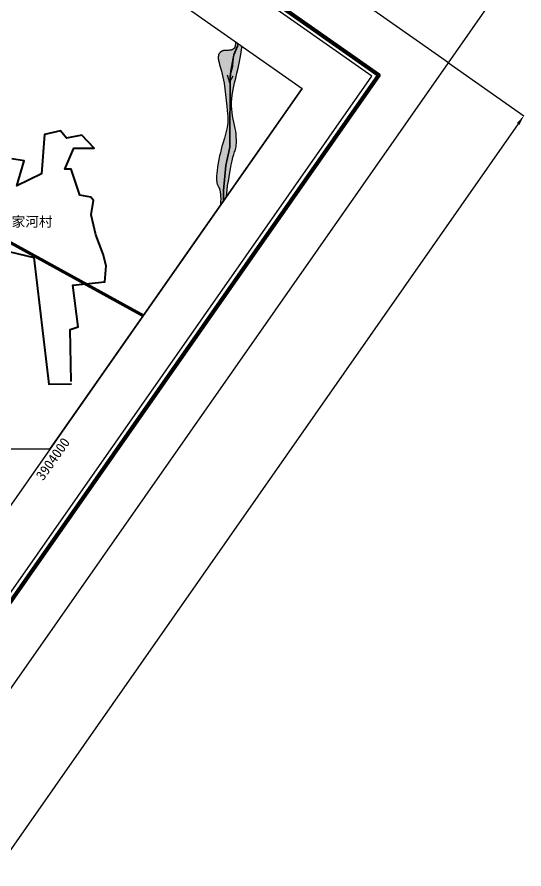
# Model space of a CAD drawing. Header units: inches. Extents: x 36473197 to 36486087, y 3899343 to 3911260.
# Drawn here: x 36485073 to 36486087, y 3903161 to 3904864 of the extents above; entities that cross this region are included whole.
import ezdxf

# ---------------------------------------------------------------- set-up
doc = ezdxf.new("R2010")
doc.units = ezdxf.units.IN
doc.header["$MEASUREMENT"] = 0
doc.layers.get('Defpoints').update_dxf_attribs({"lineweight": 0})
for name, color, linetype, lineweight in [('四盘区辅运巷', 7, 'Continuous', 0), ('居民地', 7, 'Continuous', 0), ('水系', 7, 'Continuous', 0), ('省界', 7, 'Continuous', 0), ('矿区拐点', 7, 'Continuous', 0), ('经纬网', 7, 'Continuous', 0), ('采掘图', 7, 'Continuous', 0)]:
    doc.layers.add(name, color=color, linetype=linetype, lineweight=lineweight)
doc.styles.add('仿宋', font='simfang.ttf')
doc.styles.add('宋体', font='SIMSUN.TTC')
doc.styles.add('黑体', font='simhei.ttf')
doc.linetypes.add('井田边界', pattern='A,0.02,-0.002,0.0025,[15,西北矿业高家堡煤矿2022年采掘接续图(2022.8.14).shx,S=3.93701e-05,R=0,X=0,Y=-0.0025],0.0025,-0.002,0.02', length=0.049)
doc.linetypes.add('省.自治区界限(已定)', pattern='A,0.003,-0.001639,[11,西北矿业高家堡煤矿2022年采掘接续图(2022.8.14).shx,S=6.53543e-07,R=0,X=0,Y=2.2e-05],-0.00134,[12,西北矿业高家堡煤矿2022年采掘接续图(2022.8.14).shx,S=6.53543e-07,R=0,X=0,Y=2.3e-05],-0.001021,0.003', length=0.01)
doc.dimstyles.get("Standard").update_dxf_attribs({"dimtxt": 30, "dimasz": 20, "dimexe": 0.18, "dimexo": 0.0625, "dimgap": 0.09, "dimtad": 1, "dimdec": 0, "dimzin": 0, "dimdsep": 46, "dimtxsty": '仿宋', "dimcen": 0.09, "dimclrd": 150, "dimclre": 150, "dimadec": 0, "dimazin": 0, "dimtfac": 1, "dimtdec": 0, "dimtofl": 0, "dimtmove": 0, "dimatfit": 3, "dimfxl": 1, "dimtolj": 1, "dimtzin": 0, "dimlwd": 0, "dimarcsym": 0})

# ---------------------------------------------------------------- blocks, each defined once
blk = doc.blocks.new('*D204')
at = {"layer": 'Defpoints', "color": 0, "transparency": 16777216}
for p in [(36476925.5, 3911082.4), (36486060.1, 3904950), (36485936.1, 3904772.9)]:
    blk.add_point(p, dxfattribs=at)
at = {"layer": '四盘区辅运巷', "color": 150, "lineweight": -2, "transparency": 16777216}
for p, q in [((36476925.6, 3911082.4), (36477049.7, 3911259.7)), ((36485936.1, 3904772.9), (36486060.3, 3904950.2))]:
    blk.add_line(p, q, dxfattribs=at)
at = {"layer": '四盘区辅运巷', "color": 150, "lineweight": 0, "transparency": 16777216}
blk.add_line((36477066, 3911248.1), (36486043.8, 3904961.5), dxfattribs=at)
at = {"layer": '四盘区辅运巷', "color": 150, "transparency": 16777216}
for points in [[(36477067.9, 3911250.8), (36477064, 3911245.3), (36477049.6, 3911259.5)], [(36486045.7, 3904964.2), (36486041.9, 3904958.8), (36486060.1, 3904950)]]:
    blk.add_solid(points, dxfattribs=at)
at = {"layer": '四盘区辅运巷', "color": 0, "transparency": 16777216, "insert": (36481563.6, 3908117.3), "char_height": 30, "attachment_point": 5, "rotation": 324.9991, "style": '仿宋'}
blk.add_mtext('\\A1;1100', dxfattribs=at)
blk = doc.blocks.new('*D205')
at = {"layer": 'Defpoints', "color": 0, "transparency": 16777216}
for p in [(36485936.1, 3904772.9), (36482207.8, 3899448.4), (36482358.8, 3899342.7)]:
    blk.add_point(p, dxfattribs=at)
at = {"layer": '四盘区辅运巷', "color": 150, "lineweight": -2, "transparency": 16777216}
for p, q in [((36485936.1, 3904772.8), (36486087.3, 3904667)), ((36482207.8, 3899448.4), (36482359, 3899342.6))]:
    blk.add_line(p, q, dxfattribs=at)
at = {"layer": '四盘区辅运巷', "color": 150, "lineweight": 0, "transparency": 16777216}
blk.add_line((36486075.7, 3904650.7), (36482370.3, 3899359), dxfattribs=at)
at = {"layer": '四盘区辅运巷', "color": 150, "transparency": 16777216}
for points in [[(36486073, 3904652.6), (36486078.4, 3904648.8), (36486087.2, 3904667.1)], [(36482367.6, 3899361), (36482373, 3899357.1), (36482358.8, 3899342.7)]]:
    blk.add_solid(points, dxfattribs=at)
at = {"layer": '四盘区辅运巷', "color": 0, "transparency": 16777216, "insert": (36484210.5, 3902013.6), "char_height": 30, "attachment_point": 5, "rotation": 54.9991, "style": '仿宋'}
blk.add_mtext('\\A1;650', dxfattribs=at)

msp = doc.modelspace()

# ---------------------------------------------------------------- hatches: boundary and pattern name
at = {"layer": '水系', "true_color": 0xd2e9ff}
msp.add_hatch(color=254, dxfattribs=at).paths.add_polyline_path([(36485480.4, 3904488.2), (36485480.4, 3904489.7), (36485480.4, 3904493.4), (36485480.4, 3904497), (36485480.4, 3904500.8), (36485480.6, 3904506.1), (36485480.7, 3904508.8), (36485480.6, 3904511.4), (36485480.3, 3904514), (36485479.8, 3904516.5), (36485478.9, 3904518.9), (36485477.9, 3904521.3), (36485477.3, 3904522.4), (36485475.5, 3904525.7), (36485474.9, 3904526.8), (36485474.4, 3904527.9), (36485473.9, 3904529.1), (36485473.5, 3904530.2), (36485473.2, 3904531.2), (36485472.9, 3904532.2), (36485472.7, 3904533.2), (36485472.5, 3904534.2), (36485472.3, 3904535.3), (36485472.2, 3904536.3), (36485472.2, 3904537.3), (36485472.1, 3904540.7), (36485472.3, 3904544), (36485472.5, 3904547.3), (36485472.7, 3904550.6), (36485472.9, 3904553.8), (36485473.2, 3904557), (36485473.8, 3904562.9), (36485474.7, 3904568.8), (36485475.7, 3904574.8), (36485477, 3904580.8), (36485478.3, 3904586.8), (36485479.5, 3904591.8), (36485480.7, 3904596.9), (36485481.9, 3904601.8), (36485483.3, 3904606.8), (36485484.7, 3904611.7), (36485488.3, 3904623.9), (36485490.1, 3904630), (36485491.7, 3904636.1), (36485493.1, 3904642.2), (36485494.1, 3904648.3), (36485494.8, 3904654.5), (36485494.9, 3904659), (36485494.9, 3904663.5), (36485494.6, 3904668.1), (36485494.3, 3904672.6), (36485493.8, 3904677.1), (36485492.7, 3904686.2), (36485491.7, 3904695.4), (36485490.6, 3904704.6), (36485489.6, 3904713.8), (36485488.5, 3904723), (36485487.2, 3904732.2), (36485486, 3904739.2), (36485484.7, 3904746.2), (36485483.1, 3904753.1), (36485481.4, 3904759.9), (36485479.4, 3904766.6), (36485477.1, 3904773.2), (36485476.7, 3904774.8), (36485476.2, 3904776.3), (36485475.8, 3904777.9), (36485475.5, 3904779.5), (36485475.3, 3904781.2), (36485475.2, 3904782.8), (36485475.2, 3904784.5), (36485475.4, 3904786.1), (36485475.8, 3904787.8), (36485476.3, 3904789.3), (36485476.6, 3904789.9), (36485477, 3904790.6), (36485477.3, 3904791.2), (36485477.7, 3904791.8), (36485478.1, 3904792.3), (36485478.6, 3904792.9), (36485479.1, 3904793.4), (36485479.6, 3904793.8), (36485480.1, 3904794.3), (36485480.6, 3904794.7), (36485481.2, 3904795.1), (36485481.8, 3904795.5), (36485482.4, 3904795.8), (36485483, 3904796.1), (36485483.6, 3904796.4), (36485484.2, 3904796.6), (36485484.9, 3904796.9), (36485486.1, 3904797.2), (36485487.4, 3904797.5), (36485488.7, 3904797.7), (36485490, 3904797.8), (36485491.3, 3904797.8), (36485492.6, 3904797.8), (36485496.1, 3904797.7), (36485497.1, 3904797.7), (36485498.1, 3904797.7), (36485499, 3904797.8), (36485500, 3904797.9), (36485500.9, 3904798.1), (36485501.9, 3904798.3), (36485502.8, 3904798.6), (36485503.7, 3904799), (36485504.1, 3904799.2), (36485504.5, 3904799.5), (36485504.9, 3904799.7), (36485505.3, 3904800), (36485505.6, 3904800.3), (36485506, 3904800.6), (36485506.4, 3904800.9), (36485506.7, 3904801.2), (36485507, 3904801.5), (36485507.3, 3904801.9), (36485507.6, 3904802.3), (36485507.9, 3904802.6), (36485508.2, 3904803), (36485508.6, 3904803.9), (36485509, 3904804.8), (36485509.4, 3904805.7), (36485509.6, 3904806.6), (36485509.8, 3904807.6), (36485509.9, 3904808.5), (36485510, 3904809.5), (36485510, 3904810.5), (36485510, 3904811.5), (36485510.2, 3904814.7), (36485523.3, 3904805.6), (36485521.6, 3904794.8), (36485519.6, 3904783.8), (36485517.5, 3904772.9), (36485515.2, 3904762), (36485513.4, 3904754.1), (36485509.6, 3904738.5), (36485507.7, 3904730.6), (36485506.1, 3904722.8), (36485505.2, 3904718), (36485504.4, 3904713.2), (36485503.7, 3904708.3), (36485503.1, 3904703.5), (36485502.6, 3904698.6), (36485502.3, 3904693.8), (36485502.2, 3904689.9), (36485502.2, 3904686), (36485502.3, 3904682.1), (36485502.6, 3904678.2), (36485502.9, 3904674.3), (36485503.3, 3904670.4), (36485503.9, 3904666.6), (36485504.8, 3904662.4), (36485505.7, 3904658.2), (36485507.8, 3904649.9), (36485508.8, 3904645.8), (36485509.6, 3904641.6), (36485510.3, 3904637.1), (36485510.8, 3904632.5), (36485511.2, 3904628), (36485511.5, 3904623.4), (36485511.7, 3904618.8), (36485511.8, 3904616.5), (36485511.8, 3904614.2), (36485511.8, 3904611.9), (36485511.7, 3904609.6), (36485511.5, 3904607.3), (36485511.2, 3904605), (36485510.5, 3904601.5), (36485509.5, 3904598), (36485508.3, 3904594.5), (36485505.9, 3904587.6), (36485504.8, 3904584.1), (36485503.2, 3904578), (36485501.9, 3904571.9), (36485500.9, 3904565.7), (36485498.8, 3904553.3), (36485497.6, 3904546.4), (36485496.3, 3904539.5), (36485495.1, 3904532.5), (36485494.1, 3904525.6), (36485493.2, 3904518.6), (36485492.9, 3904514.5), (36485492.6, 3904510.5), (36485492.4, 3904506.4), (36485492.4, 3904505.4)], flags=17)

# ---------------------------------------------------------------- linework, layer by layer
at = {"layer": '四盘区辅运巷', "color": 7, "linetype": 'Continuous', "flags": 128}
for points in [[(36473197.2, 3905757.9), (36482207.8, 3899448.4), (36485936.1, 3904772.9), (36476925.5, 3911082.4), (36473197.2, 3905757.9)], [(36473350.4, 3905784.9), (36482180.7, 3899601.6), (36485782.9, 3904745.9), (36476952.5, 3910929.2), (36473350.4, 3905784.9)], [(36485138.5, 3904000), (36485643.6, 3904721.3)]]:
    msp.add_lwpolyline(points, dxfattribs=at)
at = {"layer": '四盘区辅运巷', "color": 7, "linetype": 'Continuous', "lineweight": 100, "flags": 128}
msp.add_lwpolyline([(36473336.5, 3905782.5), (36482183.2, 3899587.7), (36485796.8, 3904748.3), (36476950.1, 3910943.1), (36473336.5, 3905782.5)], dxfattribs=at)
at = {"layer": '居民地', "color": 254, "linetype": 'Continuous', "lineweight": 35, "true_color": 0xd7d7d7, "flags": 128}
for points in [[(36485251.4, 3904366.7), (36485251.4, 3904367.1), (36485245, 3904390), (36485230.8, 3904428.8), (36485220.9, 3904469), (36485225.9, 3904497.3), (36485220.3, 3904504.3), (36485198.7, 3904508), (36485181.4, 3904560.4), (36485168.4, 3904560.4), (36485186.3, 3904601.8), (36485227.1, 3904601.8), (36485202.4, 3904627.8), (36485171.5, 3904622.3), (36485159.8, 3904636.5), (36485127.7, 3904629.7), (36485121.5, 3904550.7), (36485072.7, 3904526.6), (36485086.9, 3904576.6), (36485062.2, 3904580.9)], [(36484785.3, 3904460.1), (36485106.6, 3904383.5), (36485136.7, 3904130.4), (36485182.1, 3904131)], [(36485181, 3904135.8), (36485179.2, 3904239.6), (36485195.1, 3904244.9), (36485184.5, 3904328.4), (36485248.8, 3904334.6), (36485251.4, 3904366.7)]]:
    msp.add_lwpolyline(points, dxfattribs=at)
at = {"layer": '水系', "color": 151, "linetype": 'Continuous', "true_color": 0x7fbfff, "flags": 128}
for points in [[(36485510.4, 3904814.6), (36485510, 3904811.5), (36485509.7, 3904809.3), (36485509.6, 3904808.2), (36485509.4, 3904807.1), (36485509.3, 3904806.5), (36485509.2, 3904806), (36485509.1, 3904805.5), (36485508.9, 3904805), (36485508.8, 3904804.5), (36485508.7, 3904804.2), (36485508.6, 3904804), (36485508.5, 3904803.7), (36485508.4, 3904803.5), (36485508.2, 3904803.2), (36485508.1, 3904803), (36485508, 3904802.9), (36485507.9, 3904802.7), (36485507.7, 3904802.4), (36485507.5, 3904802.1), (36485507.2, 3904801.8), (36485507, 3904801.5), (36485506.7, 3904801.2), (36485506.4, 3904801), (36485506.1, 3904800.7), (36485505.9, 3904800.5), (36485505.6, 3904800.2), (36485505.2, 3904800), (36485504.9, 3904799.8), (36485504.6, 3904799.6), (36485504.3, 3904799.4), (36485504, 3904799.2), (36485503.6, 3904799), (36485503.4, 3904798.9), (36485503.1, 3904798.8), (36485502.6, 3904798.6), (36485502.1, 3904798.5), (36485501.6, 3904798.4), (36485501.1, 3904798.2), (36485500.6, 3904798.1), (36485499.5, 3904798), (36485498.4, 3904797.9), (36485497.3, 3904797.8), (36485495.1, 3904797.7), (36485492.5, 3904797.7), (36485491.2, 3904797.6), (36485489.9, 3904797.6), (36485488.6, 3904797.5), (36485487.9, 3904797.4), (36485487.3, 3904797.4), (36485486.7, 3904797.3), (36485486.1, 3904797.2), (36485485.4, 3904797), (36485484.8, 3904796.8), (36485484.4, 3904796.7), (36485484, 3904796.5), (36485483.5, 3904796.3), (36485483.1, 3904796.1), (36485482.7, 3904795.9), (36485482.3, 3904795.7), (36485481.9, 3904795.5), (36485481.5, 3904795.2), (36485481.1, 3904795), (36485480.7, 3904794.7), (36485480.3, 3904794.4), (36485479.9, 3904794.1), (36485479.6, 3904793.8), (36485479.2, 3904793.5), (36485478.9, 3904793.2), (36485478.6, 3904792.8), (36485478.2, 3904792.4), (36485477.9, 3904792), (36485477.6, 3904791.6), (36485477.3, 3904791.1), (36485477, 3904790.7), (36485476.7, 3904790.2), (36485476.5, 3904789.8), (36485476.3, 3904789.3), (36485476.1, 3904788.8), (36485476, 3904788.4), (36485475.9, 3904787.9), (36485475.8, 3904787.4), (36485475.7, 3904786.9), (36485475.7, 3904786.4), (36485475.6, 3904785.5), (36485475.5, 3904784.5), (36485475.5, 3904783.5), (36485475.6, 3904782.5), (36485475.6, 3904781.4), (36485475.9, 3904779.4), (36485476.2, 3904777.3), (36485477.1, 3904773.2), (36485478.2, 3904768.9), (36485479.5, 3904764.8), (36485480.8, 3904760.6), (36485482.1, 3904756.4), (36485483.6, 3904750.4), (36485484.9, 3904744.3), (36485486.1, 3904738.2), (36485487.1, 3904732.1), (36485488.8, 3904720.7), (36485490.3, 3904709.2), (36485491.5, 3904697.7), (36485492.7, 3904686.2), (36485493.6, 3904678.2), (36485494.3, 3904670.3), (36485494.6, 3904666.3), (36485494.8, 3904662.4), (36485494.9, 3904658.4), (36485494.7, 3904654.5), (36485494.5, 3904651.8), (36485494.1, 3904649.1), (36485493.1, 3904643.7), (36485490.6, 3904633), (36485487.7, 3904622.4), (36485484.6, 3904611.7), (36485482.9, 3904605.5), (36485481.3, 3904599.3), (36485479.7, 3904593.1), (36485478.2, 3904586.8), (36485476.7, 3904579.4), (36485475.3, 3904571.9), (36485474.1, 3904564.5), (36485473.1, 3904556.9), (36485472.6, 3904552), (36485472.2, 3904547.1), (36485472, 3904544.7), (36485472, 3904542.2), (36485472, 3904539.8), (36485472.1, 3904537.3), (36485472.3, 3904535.5), (36485472.4, 3904534.6), (36485472.6, 3904533.7), (36485472.7, 3904532.8), (36485472.9, 3904531.9), (36485473.2, 3904531.1), (36485473.4, 3904530.2), (36485473.7, 3904529.6), (36485473.9, 3904529.1), (36485474.4, 3904527.9), (36485475.6, 3904525.7), (36485476.2, 3904524.6), (36485476.8, 3904523.5), (36485477.8, 3904521.3), (36485478.1, 3904520.7), (36485478.3, 3904520.1), (36485478.6, 3904518.8), (36485478.9, 3904517.6), (36485479.1, 3904516.3), (36485479.5, 3904513.8), (36485479.8, 3904511.2), (36485480.2, 3904506), (36485480.4, 3904500.8), (36485480.3, 3904495.2), (36485480.1, 3904489.6), (36485480.1, 3904487.7)], [(36485510.4, 3904814.6), (36485510, 3904811.5), (36485509.7, 3904809.3), (36485509.6, 3904808.2), (36485509.4, 3904807.1), (36485509.3, 3904806.5), (36485509.2, 3904806), (36485509.1, 3904805.5), (36485508.9, 3904805), (36485508.8, 3904804.5), (36485508.7, 3904804.2), (36485508.6, 3904804), (36485508.5, 3904803.7), (36485508.4, 3904803.5), (36485508.2, 3904803.2), (36485508.1, 3904803), (36485508, 3904802.9), (36485507.9, 3904802.7), (36485507.7, 3904802.4), (36485507.5, 3904802.1), (36485507.2, 3904801.8), (36485507, 3904801.5), (36485506.7, 3904801.2), (36485506.4, 3904801), (36485506.1, 3904800.7), (36485505.9, 3904800.5), (36485505.6, 3904800.2), (36485505.2, 3904800), (36485504.9, 3904799.8), (36485504.6, 3904799.6), (36485504.3, 3904799.4), (36485504, 3904799.2), (36485503.6, 3904799), (36485503.4, 3904798.9), (36485503.1, 3904798.8), (36485502.6, 3904798.6), (36485502.1, 3904798.5), (36485501.6, 3904798.4), (36485501.1, 3904798.2), (36485500.6, 3904798.1), (36485499.5, 3904798), (36485498.4, 3904797.9), (36485497.3, 3904797.8), (36485495.1, 3904797.7), (36485492.5, 3904797.7), (36485491.2, 3904797.6), (36485489.9, 3904797.6), (36485488.6, 3904797.5), (36485487.9, 3904797.4), (36485487.3, 3904797.4), (36485486.7, 3904797.3), (36485486.1, 3904797.2), (36485485.4, 3904797), (36485484.8, 3904796.8), (36485484.4, 3904796.7), (36485484, 3904796.5), (36485483.5, 3904796.3), (36485483.1, 3904796.1), (36485482.7, 3904795.9), (36485482.3, 3904795.7), (36485481.9, 3904795.5), (36485481.5, 3904795.2), (36485481.1, 3904795), (36485480.7, 3904794.7), (36485480.3, 3904794.4), (36485479.9, 3904794.1), (36485479.6, 3904793.8), (36485479.2, 3904793.5), (36485478.9, 3904793.2), (36485478.6, 3904792.8), (36485478.2, 3904792.4), (36485477.9, 3904792), (36485477.6, 3904791.6), (36485477.3, 3904791.1), (36485477, 3904790.7), (36485476.7, 3904790.2), (36485476.5, 3904789.8), (36485476.3, 3904789.3), (36485476.1, 3904788.8), (36485476, 3904788.4), (36485475.9, 3904787.9), (36485475.8, 3904787.4), (36485475.7, 3904786.9), (36485475.7, 3904786.4), (36485475.6, 3904785.5), (36485475.5, 3904784.5), (36485475.5, 3904783.5), (36485475.6, 3904782.5), (36485475.6, 3904781.4), (36485475.9, 3904779.4), (36485476.2, 3904777.3), (36485477.1, 3904773.2), (36485478.2, 3904768.9), (36485479.5, 3904764.8), (36485480.8, 3904760.6), (36485482.1, 3904756.4), (36485483.6, 3904750.4), (36485484.9, 3904744.3), (36485486.1, 3904738.2), (36485487.1, 3904732.1), (36485488.8, 3904720.7), (36485490.3, 3904709.2), (36485491.5, 3904697.7), (36485492.7, 3904686.2), (36485493.6, 3904678.2), (36485494.3, 3904670.3), (36485494.6, 3904666.3), (36485494.8, 3904662.4), (36485494.9, 3904658.4), (36485494.7, 3904654.5), (36485494.5, 3904651.8), (36485494.1, 3904649.1), (36485493.1, 3904643.7), (36485490.6, 3904633), (36485487.7, 3904622.4), (36485484.6, 3904611.7), (36485482.9, 3904605.5), (36485481.3, 3904599.3), (36485479.7, 3904593.1), (36485478.2, 3904586.8), (36485476.7, 3904579.4), (36485475.3, 3904571.9), (36485474.1, 3904564.5), (36485473.1, 3904556.9), (36485472.6, 3904552), (36485472.2, 3904547.1), (36485472, 3904544.7), (36485472, 3904542.2), (36485472, 3904539.8), (36485472.1, 3904537.3), (36485472.3, 3904535.5), (36485472.4, 3904534.6), (36485472.6, 3904533.7), (36485472.7, 3904532.8), (36485472.9, 3904531.9), (36485473.2, 3904531.1), (36485473.4, 3904530.2), (36485473.7, 3904529.6), (36485473.9, 3904529.1), (36485474.4, 3904527.9), (36485475.6, 3904525.7), (36485476.2, 3904524.6), (36485476.8, 3904523.5), (36485477.8, 3904521.3), (36485478.1, 3904520.7), (36485478.3, 3904520.1), (36485478.6, 3904518.8), (36485478.9, 3904517.6), (36485479.1, 3904516.3), (36485479.5, 3904513.8), (36485479.8, 3904511.2), (36485480.2, 3904506), (36485480.4, 3904500.8), (36485480.3, 3904495.2), (36485480.1, 3904489.6), (36485480.1, 3904487.7)], [(36485492.3, 3904505.3), (36485492.3, 3904506.3), (36485492.7, 3904512.5), (36485493.2, 3904518.6), (36485494.3, 3904527.3), (36485495.7, 3904536), (36485497.2, 3904544.7), (36485498.8, 3904553.3), (36485500.1, 3904561.1), (36485501.5, 3904568.8), (36485503, 3904576.5), (36485504.8, 3904584.1), (36485506.5, 3904589.3), (36485508.2, 3904594.5), (36485509.1, 3904597.1), (36485509.9, 3904599.7), (36485510.2, 3904601), (36485510.6, 3904602.3), (36485511.1, 3904605), (36485511.4, 3904606.7), (36485511.5, 3904608.4), (36485511.7, 3904611.9), (36485511.7, 3904615.3), (36485511.7, 3904618.8), (36485511.4, 3904624.5), (36485511, 3904630.2), (36485510.4, 3904635.9), (36485509.6, 3904641.6), (36485508.2, 3904647.8), (36485506.7, 3904654.1), (36485505.2, 3904660.3), (36485503.9, 3904666.6), (36485503, 3904673.3), (36485502.5, 3904680.1), (36485502.2, 3904686.9), (36485502.3, 3904693.8), (36485502.8, 3904701), (36485503.6, 3904708.3), (36485504.7, 3904715.5), (36485506, 3904722.7), (36485508.1, 3904732.6), (36485510.5, 3904742.4), (36485512.9, 3904752.2), (36485515.2, 3904762), (36485518, 3904775.6), (36485520.5, 3904789.3), (36485522.8, 3904803.1), (36485523.2, 3904805.6)], [(36485492.3, 3904505.3), (36485492.3, 3904506.3), (36485492.7, 3904512.5), (36485493.2, 3904518.6), (36485494.3, 3904527.3), (36485495.7, 3904536), (36485497.2, 3904544.7), (36485498.8, 3904553.3), (36485500.1, 3904561.1), (36485501.5, 3904568.8), (36485503, 3904576.5), (36485504.8, 3904584.1), (36485506.5, 3904589.3), (36485508.2, 3904594.5), (36485509.1, 3904597.1), (36485509.9, 3904599.7), (36485510.2, 3904601), (36485510.6, 3904602.3), (36485511.1, 3904605), (36485511.4, 3904606.7), (36485511.5, 3904608.4), (36485511.7, 3904611.9), (36485511.7, 3904615.3), (36485511.7, 3904618.8), (36485511.4, 3904624.5), (36485511, 3904630.2), (36485510.4, 3904635.9), (36485509.6, 3904641.6), (36485508.2, 3904647.8), (36485506.7, 3904654.1), (36485505.2, 3904660.3), (36485503.9, 3904666.6), (36485503, 3904673.3), (36485502.5, 3904680.1), (36485502.2, 3904686.9), (36485502.3, 3904693.8), (36485502.8, 3904701), (36485503.6, 3904708.3), (36485504.7, 3904715.5), (36485506, 3904722.7), (36485508.1, 3904732.6), (36485510.5, 3904742.4), (36485512.9, 3904752.2), (36485515.2, 3904762), (36485518, 3904775.6), (36485520.5, 3904789.3), (36485522.8, 3904803.1), (36485523.2, 3904805.6)], [(36485504.9, 3904781.2), (36485500.2, 3904756.2), (36485499.3, 3904734.9)], [(36485493.1, 3904748.8), (36485497.9, 3904733.2), (36485505.6, 3904747)]]:
    msp.add_lwpolyline(points, dxfattribs=at)
at = {"layer": '省界', "linetype": '省.自治区界限(已定)', "lineweight": 30, "ltscale": 5000, "flags": 128}
msp.add_lwpolyline([(36485515.2, 3904811.3), (36485513.8, 3904806.2), (36485506.9, 3904788.7), (36485505.7, 3904784.5), (36485505.3, 3904782), (36485504, 3904767.8), (36485503.7, 3904765.8), (36485500, 3904751.3), (36485499.1, 3904744.4), (36485498.7, 3904609.6), (36485498.4, 3904604.4), (36485490.7, 3904567.4), (36485486.2, 3904517.2), (36485486.1, 3904496.3)], dxfattribs=at)
msp.add_lwpolyline([(36485515.2, 3904811.3), (36485513.8, 3904806.2), (36485506.9, 3904788.7), (36485505.7, 3904784.5), (36485505.3, 3904782), (36485504, 3904767.8), (36485503.7, 3904765.8), (36485500, 3904751.3), (36485499.1, 3904744.4), (36485498.7, 3904609.6), (36485498.4, 3904604.4), (36485490.7, 3904567.4), (36485486.2, 3904517.2), (36485486.1, 3904496.3)], dxfattribs=at)
at = {"layer": '矿区拐点', "color": 7, "linetype": '井田边界', "lineweight": 60, "ltscale": 5000, "flags": 128}
msp.add_lwpolyline([(36485325.6, 3904267.1), (36484555.5, 3904690.2), (36483544.5, 3905245.6), (36483502.5, 3905450.6), (36483291.5, 3905564.6), (36482942.5, 3905486.6), (36482264.5, 3906372.6), (36481934.5, 3906550.6), (36481540.8, 3906378.1), (36481498.5, 3906359.6), (36481373.2, 3906370.4)], dxfattribs=at)
at = {"layer": '经纬网', "color": 7, "linetype": 'Continuous', "lineweight": 9}
msp.add_line((36485138.5, 3904000), (36477575.7, 3904000), dxfattribs=at)
at = {"layer": '经纬网', "color": 7, "linetype": 'Continuous', "lineweight": 9, "flags": 128}
for points in [[(36482156.2, 3899740.9), (36473489.7, 3905809.5), (36476977.1, 3910789.9), (36485643.6, 3904721.3), (36482156.2, 3899740.9)], [(36485643.6, 3904721.3), (36482156.2, 3899740.9)]]:
    msp.add_lwpolyline(points, dxfattribs=at)
at = {"layer": '采掘图', "linetype": 'Continuous', "flags": 128}
for points in [[(36476977.1, 3910789.9), (36485643.6, 3904721.3), (36482156.2, 3899740.9), (36473489.7, 3905809.5), (36476977.1, 3910789.9)], [(36485643.6, 3904721.3), (36485138.5, 3904000)]]:
    msp.add_lwpolyline(points, dxfattribs=at)

# ---------------------------------------------------------------- texts
at = {"layer": '居民地', "color": 254, "lineweight": 35, "true_color": 0xd7d7d7, "style": '宋体'}
msp.add_text('石家河村', height=20, dxfattribs=at).set_placement((36485034.7, 3904445.2))
at = {"layer": '经纬网', "color": 7, "style": '黑体'}
msp.add_text('3904000', height=20, rotation=54.9991, dxfattribs=at).set_placement((36485125.2, 3903936.1))

# ---------------------------------------------------------------- dimensions: what is measured, and where the dimension line sits
at = {"layer": '四盘区辅运巷'}
dim = msp.add_aligned_dim(p1=(36476925.5, 3911082.4), p2=(36485936.1, 3904772.9), distance=216.3, text='1100', dimstyle='Standard', dxfattribs=at)
dim.commit()
dim.dimension.update_dxf_attribs({"geometry": '*D204', "text_midpoint": (36481563.6, 3908117.3)})
dim = msp.add_linear_dim(base=(36482358.8, 3899342.7), p1=(36485936.1, 3904772.9), p2=(36482207.8, 3899448.4), angle=54.9991, text='650', dimstyle='Standard', dxfattribs=at)
dim.commit()
dim.dimension.update_dxf_attribs({"geometry": '*D205', "text_midpoint": (36484223, 3902004.9), "dimtype": 160})

doc.saveas('drawing.dxf')
